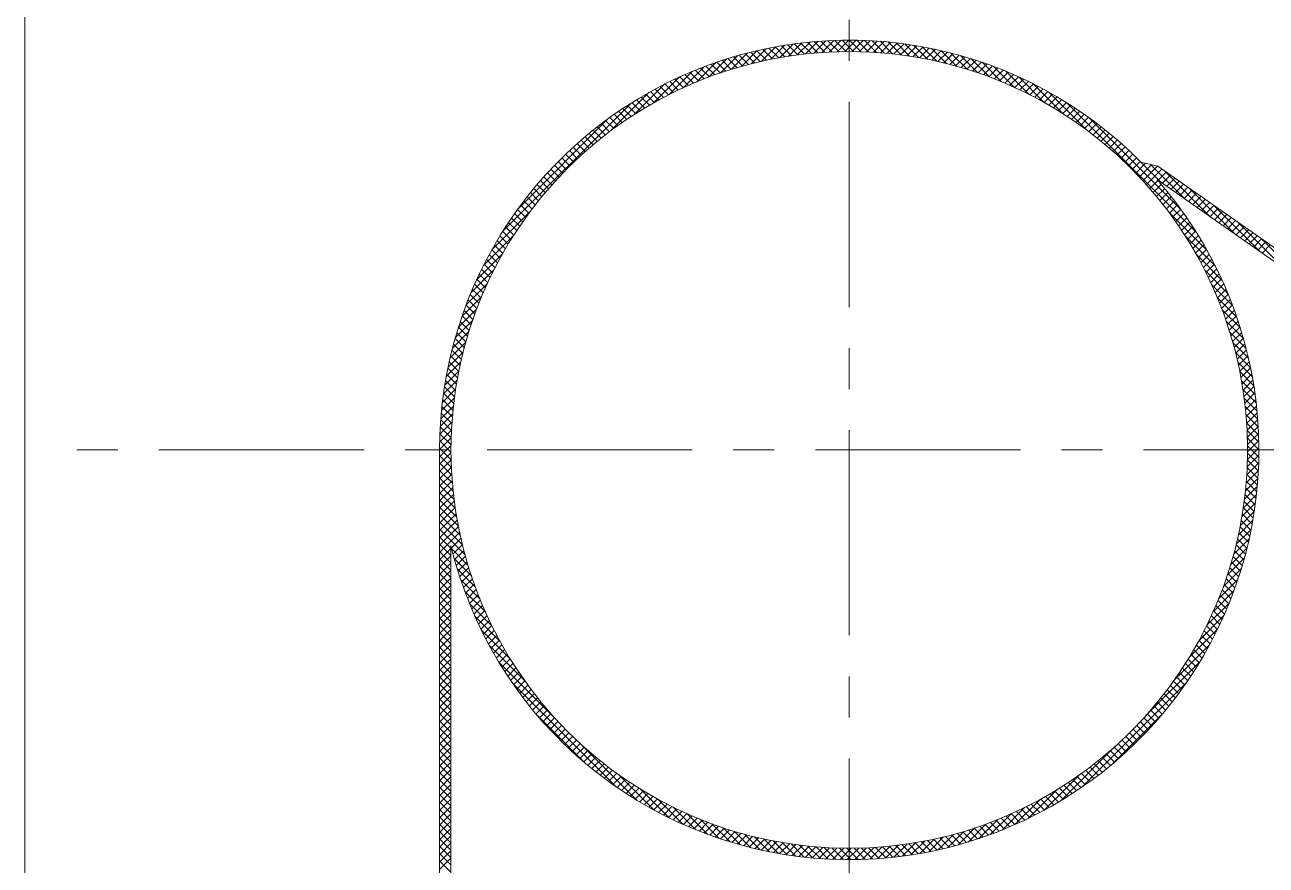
# Model space of a CAD drawing. Header units: millimetres. Extents: x -394 to 6212, y -2458 to 809.
# Drawn here: x 3550.92 to 3566.05, y -1837.45 to -1827.21 of the extents above; entities that cross this region are included whole.
import ezdxf

# ---------------------------------------------------------------- set-up
doc = ezdxf.new("R2010")
doc.units = ezdxf.units.MM
doc.linetypes.add('CENTERX2', pattern=[4, 2.5, -0.5, 0.5, -0.5])
for name, color, linetype, lineweight, true_color in [('1', 1, 'Continuous', 18, 0xff0000), ('2', 2, 'Continuous', 18, 0xffff00), ('3', 3, 'CENTERX2', 18, 0x00ff00)]:
    doc.layers.add(name, color=color, linetype=linetype, lineweight=lineweight, true_color=true_color)

msp = doc.modelspace()

# ---------------------------------------------------------------- linework, layer by layer
at = {"layer": '1'}
for p, q in [((3550.91546, -1823.48362), (3550.91546, -1888.73439)), ((3564.72553, -1828.93221), (3564.51906, -1828.88318)), ((3564.72553, -1828.93221), (3573.73849, -1835.24908)), ((3564.71541, -1829.09411), (3573.58559, -1835.31091)), ((3555.97115, -1832.38923), (3555.97115, -1879.82878)), ((3556.10954, -1833.55662), (3556.10954, -1841.60135))]:
    msp.add_line(p, q, dxfattribs=at)
msp.add_circle((3560.96413, -1832.38923), 4.85459, dxfattribs=at)
for start, end in [(44.603438, 180), (193.521266, 41.296095)]:
    msp.add_arc((3560.96413, -1832.38923), 4.99298, start, end, dxfattribs=at)
at = {"layer": '2'}
for p, q in [((3560.72361, -1827.5406), (3560.86701, -1827.39719)), ((3560.81715, -1827.53686), (3560.95776, -1827.39625)), ((3561.01497, -1827.5349), (3560.87708, -1827.397)), ((3560.90886, -1827.53495), (3561.04688, -1827.39693)), ((3561.1066, -1827.53672), (3560.96612, -1827.39624)), ((3561.20005, -1827.54037), (3561.05678, -1827.3971)), ((3559.65041, -1827.71577), (3559.84227, -1827.52391)), ((3559.88006, -1827.65722), (3559.76517, -1827.54233)), ((3559.77293, -1827.68305), (3559.95713, -1827.49885)), ((3559.95361, -1827.64097), (3559.83762, -1827.52498)), ((3559.89107, -1827.65471), (3560.06856, -1827.47722)), ((3560.02816, -1827.62572), (3559.91101, -1827.50857)), ((3560.10373, -1827.61149), (3559.98536, -1827.49312)), ((3560.00532, -1827.63026), (3560.17689, -1827.4587)), ((3560.18037, -1827.59832), (3560.0607, -1827.47866)), ((3560.11611, -1827.60928), (3560.28238, -1827.44301)), ((3560.2581, -1827.58625), (3560.13707, -1827.46522)), ((3560.33697, -1827.57532), (3560.21449, -1827.45284)), ((3560.22377, -1827.59142), (3560.38528, -1827.42991)), ((3560.41702, -1827.56556), (3560.29301, -1827.44155)), ((3560.32858, -1827.57642), (3560.48578, -1827.41921)), ((3560.49829, -1827.55704), (3560.37266, -1827.4314)), ((3560.43077, -1827.56402), (3560.58406, -1827.41073)), ((3560.58085, -1827.54979), (3560.45349, -1827.42243)), ((3560.53056, -1827.55403), (3560.68028, -1827.40432)), ((3560.66474, -1827.54387), (3560.53554, -1827.41467)), ((3560.75002, -1827.53936), (3560.61886, -1827.4082)), ((3560.62812, -1827.54628), (3560.77456, -1827.39984)), ((3560.83677, -1827.5363), (3560.70352, -1827.40305)), ((3560.92506, -1827.53479), (3560.78957, -1827.3993)), ((3560.99885, -1827.53476), (3561.13446, -1827.39915)), ((3561.08722, -1827.53619), (3561.22058, -1827.40283)), ((3561.29543, -1827.54595), (3561.14915, -1827.39967)), ((3561.17404, -1827.53917), (3561.3053, -1827.40791)), ((3561.39289, -1827.5536), (3561.24334, -1827.40406)), ((3561.2594, -1827.54362), (3561.38869, -1827.41433)), ((3561.49257, -1827.56348), (3561.33946, -1827.41037)), ((3561.34335, -1827.54947), (3561.4708, -1827.42202)), ((3561.42597, -1827.55665), (3561.55169, -1827.43094)), ((3561.59464, -1827.57575), (3561.43764, -1827.41875)), ((3561.50731, -1827.56512), (3561.63139, -1827.44103)), ((3561.69932, -1827.59063), (3561.53803, -1827.42934)), ((3561.58742, -1827.57481), (3561.70996, -1827.45226)), ((3561.80683, -1827.60833), (3561.6408, -1827.44231)), ((3561.66634, -1827.58569), (3561.78744, -1827.46459)), ((3561.74413, -1827.59771), (3561.86386, -1827.47798)), ((3561.91745, -1827.62916), (3561.74616, -1827.45787)), ((3561.82082, -1827.61082), (3561.93925, -1827.49239)), ((3562.03153, -1827.65343), (3561.85434, -1827.47624)), ((3561.89644, -1827.625), (3562.01365, -1827.50779)), ((3562.14947, -1827.68157), (3561.96561, -1827.49771)), ((3561.97104, -1827.6402), (3562.08708, -1827.52416)), ((3562.04464, -1827.65641), (3562.15958, -1827.54147)), ((3562.27177, -1827.71406), (3562.08031, -1827.5226)), ((3559.10027, -1827.90669), (3559.33876, -1827.6682)), ((3559.2491, -1827.84767), (3559.47251, -1827.62425)), ((3559.39086, -1827.79664), (3559.28226, -1827.68804)), ((3559.45815, -1827.77413), (3559.34879, -1827.66477)), ((3559.38945, -1827.79712), (3559.60051, -1827.58606)), ((3559.52628, -1827.75245), (3559.41611, -1827.64228)), ((3559.59525, -1827.73163), (3559.48423, -1827.6206)), ((3559.52286, -1827.75352), (3559.72356, -1827.55282)), ((3559.66509, -1827.71167), (3559.55318, -1827.59975)), ((3559.73583, -1827.6926), (3559.62297, -1827.57974)), ((3559.80747, -1827.67444), (3559.69363, -1827.56059)), ((3562.11727, -1827.67358), (3562.23116, -1827.55968)), ((3562.18896, -1827.69169), (3562.30186, -1827.57879)), ((3562.39905, -1827.75155), (3562.19882, -1827.55131)), ((3562.25974, -1827.71071), (3562.3717, -1827.59875)), ((3562.53215, -1827.79484), (3562.32164, -1827.58433)), ((3562.32962, -1827.73063), (3562.44069, -1827.61957)), ((3562.39864, -1827.75142), (3562.50885, -1827.6412)), ((3562.67213, -1827.84502), (3562.44938, -1827.62227)), ((3562.4668, -1827.77305), (3562.57621, -1827.66365)), ((3562.53414, -1827.79552), (3562.64278, -1827.68688)), ((3562.8205, -1827.90359), (3562.58283, -1827.66591)), ((3558.57348, -1828.16408), (3558.89023, -1827.84733)), ((3558.76715, -1828.06022), (3559.04938, -1827.77798)), ((3559.00355, -1827.94815), (3558.89882, -1827.84342)), ((3558.94077, -1827.9764), (3559.1982, -1827.71896)), ((3559.06621, -1827.92101), (3558.96092, -1827.81571)), ((3559.12961, -1827.89461), (3559.02372, -1827.78872)), ((3559.19376, -1827.86895), (3559.08725, -1827.76244)), ((3559.25868, -1827.84406), (3559.1515, -1827.73689)), ((3559.32437, -1827.81995), (3559.2165, -1827.71208)), ((3562.60067, -1827.8188), (3562.70857, -1827.71089)), ((3562.6664, -1827.84287), (3562.77361, -1827.73566)), ((3562.97942, -1827.9727), (3562.72302, -1827.71631)), ((3562.73135, -1827.86772), (3562.8379, -1827.76117)), ((3562.79554, -1827.89334), (3562.90145, -1827.78742)), ((3562.85897, -1827.9197), (3562.96429, -1827.81438)), ((3563.15224, -1828.05573), (3562.8714, -1827.77488)), ((3562.92167, -1827.94681), (3563.02643, -1827.84205)), ((3563.34473, -1828.15841), (3563.02999, -1827.84367)), ((3558.34772, -1828.30004), (3558.71753, -1827.93023)), ((3558.70088, -1828.09449), (3558.59857, -1827.99218)), ((3558.76003, -1828.06384), (3558.65729, -1827.96109)), ((3558.81986, -1828.03386), (3558.71666, -1827.93067)), ((3558.88038, -1828.00459), (3558.7767, -1827.9009)), ((3558.94161, -1827.97601), (3558.83742, -1827.87182)), ((3562.98365, -1827.97463), (3563.08786, -1827.87042)), ((3563.04491, -1828.00318), (3563.14861, -1827.89947)), ((3563.10546, -1828.03242), (3563.20869, -1827.9292)), ((3563.16533, -1828.06236), (3563.26809, -1827.95959)), ((3563.56845, -1828.29233), (3563.20193, -1827.9258)), ((3563.22451, -1828.09298), (3563.32684, -1827.99065)), ((3558.05547, -1828.50248), (3558.52589, -1828.03207)), ((3558.47094, -1828.22376), (3558.37014, -1828.12296)), ((3558.52744, -1828.19046), (3558.4263, -1828.08931)), ((3558.5846, -1828.15781), (3558.48308, -1828.0563)), ((3558.6424, -1828.12582), (3558.54051, -1828.02392)), ((3563.28302, -1828.12427), (3563.38494, -1828.02235)), ((3563.34086, -1828.15623), (3563.44239, -1828.0547)), ((3563.85562, -1828.48969), (3563.39246, -1828.02653)), ((3563.39804, -1828.18885), (3563.49921, -1828.08769)), ((3563.45458, -1828.22212), (3563.5554, -1828.1213)), ((3556.73831, -1829.72984), (3558.30474, -1828.16341)), ((3558.19798, -1828.39981), (3558.09857, -1828.30041)), ((3558.25132, -1828.36335), (3558.15167, -1828.2637)), ((3558.30528, -1828.32751), (3558.20537, -1828.2276)), ((3558.35987, -1828.29229), (3558.25968, -1828.19211)), ((3558.41509, -1828.25771), (3558.3146, -1828.15722)), ((3563.51047, -1828.25604), (3563.61097, -1828.15554)), ((3563.56572, -1828.29059), (3563.66592, -1828.19039)), ((3565.19733, -1829.7416), (3563.61176, -1828.15603)), ((3563.62033, -1828.32577), (3563.72025, -1828.22585)), ((3563.67433, -1828.36158), (3563.77398, -1828.26193)), ((3563.7277, -1828.39801), (3563.82711, -1828.2986)), ((3556.92685, -1829.4515), (3558.0264, -1828.35195)), ((3557.99074, -1828.55178), (3557.89212, -1828.45316)), ((3558.04164, -1828.51288), (3557.94285, -1828.41409)), ((3558.09314, -1828.47458), (3557.99416, -1828.3756)), ((3558.14525, -1828.43689), (3558.04607, -1828.33771)), ((3563.78045, -1828.43506), (3563.87964, -1828.33587)), ((3563.83259, -1828.47272), (3563.93158, -1828.37374)), ((3563.88413, -1828.51099), (3563.98292, -1828.4122)), ((3565.01294, -1829.46741), (3563.88595, -1828.34042)), ((3563.93506, -1828.54987), (3564.03368, -1828.45124)), ((3557.84164, -1828.67209), (3557.74342, -1828.57387)), ((3557.89074, -1828.63139), (3557.79241, -1828.53306)), ((3557.94044, -1828.59128), (3557.84197, -1828.49282)), ((3563.98538, -1828.58934), (3564.08386, -1828.49087)), ((3564.03511, -1828.62942), (3564.13345, -1828.53108)), ((3564.08424, -1828.67009), (3564.18246, -1828.57187)), ((3557.65115, -1828.84081), (3557.55324, -1828.7429)), ((3557.69789, -1828.79775), (3557.59992, -1828.69978)), ((3557.74521, -1828.75527), (3557.64718, -1828.65724)), ((3557.79313, -1828.71338), (3557.69502, -1828.61527)), ((3564.13278, -1828.71135), (3564.2309, -1828.61324)), ((3564.18072, -1828.75321), (3564.27876, -1828.65518)), ((3564.22808, -1828.79566), (3564.32604, -1828.69769)), ((3564.27484, -1828.8387), (3564.37276, -1828.74078)), ((3557.51447, -1828.97354), (3557.41661, -1828.87568)), ((3557.55944, -1828.92871), (3557.46158, -1828.83085)), ((3557.605, -1828.88447), (3557.50713, -1828.78659)), ((3564.32102, -1828.88232), (3564.4189, -1828.78444)), ((3564.36661, -1828.92654), (3564.46447, -1828.82868)), ((3564.41161, -1828.97134), (3564.50947, -1828.87348)), ((3564.76232, -1829.12699), (3564.44413, -1828.8088)), ((3564.45602, -1829.01673), (3564.57604, -1828.89671)), ((3565.06253, -1829.3374), (3564.63611, -1828.91097)), ((3557.34046, -1829.15874), (3557.24244, -1829.06072)), ((3557.38308, -1829.11155), (3557.28513, -1829.0136)), ((3557.42629, -1829.06496), (3557.32839, -1828.96706)), ((3557.47009, -1829.01896), (3557.37221, -1828.92108)), ((3564.49985, -1829.0627), (3564.64861, -1828.91394)), ((3564.54309, -1829.10927), (3564.72118, -1828.93117)), ((3564.58574, -1829.15642), (3564.77516, -1828.96699)), ((3564.7286, -1829.10336), (3564.82796, -1829.004)), ((3564.7814, -1829.14036), (3564.88076, -1829.041)), ((3565.36274, -1829.5478), (3564.79779, -1828.98286)), ((3557.21614, -1829.30383), (3557.11784, -1829.20553)), ((3557.25699, -1829.25487), (3557.1588, -1829.15668)), ((3557.29843, -1829.20651), (3557.20033, -1829.10842)), ((3564.6278, -1829.20416), (3564.72589, -1829.10608)), ((3564.66926, -1829.2525), (3564.76745, -1829.15432)), ((3564.71014, -1829.30143), (3564.80844, -1829.20313)), ((3564.8342, -1829.17737), (3564.93356, -1829.07801)), ((3564.887, -1829.21437), (3564.98636, -1829.11501)), ((3564.9398, -1829.25137), (3565.03916, -1829.15202)), ((3564.9926, -1829.28838), (3565.09195, -1829.18902)), ((3565.66295, -1829.75821), (3565.098, -1829.19326)), ((3557.09719, -1829.45429), (3556.99845, -1829.35554)), ((3557.13624, -1829.40353), (3557.03766, -1829.30495)), ((3557.17589, -1829.35338), (3557.07746, -1829.25495)), ((3564.75042, -1829.35095), (3564.84884, -1829.25253)), ((3564.7901, -1829.40107), (3564.88867, -1829.3025)), ((3564.82918, -1829.4518), (3564.92791, -1829.35306)), ((3565.04539, -1829.32538), (3565.14475, -1829.22603)), ((3565.09819, -1829.36239), (3565.19755, -1829.26303)), ((3565.15099, -1829.39939), (3565.25035, -1829.30003)), ((3565.20379, -1829.4364), (3565.30315, -1829.33704)), ((3556.60697, -1829.95099), (3557.07739, -1829.48057)), ((3556.98368, -1829.61018), (3556.88433, -1829.51084)), ((3557.02091, -1829.55761), (3556.92178, -1829.45848)), ((3557.05875, -1829.50564), (3556.95982, -1829.40672)), ((3565.32683, -1829.9609), (3564.86367, -1829.49774)), ((3564.86765, -1829.50312), (3564.96657, -1829.40421)), ((3564.90552, -1829.55506), (3565.00464, -1829.45594)), ((3564.94278, -1829.6076), (3565.04211, -1829.50827)), ((3565.25659, -1829.4734), (3565.35594, -1829.37404)), ((3565.30938, -1829.51041), (3565.40874, -1829.41105)), ((3565.36218, -1829.54741), (3565.46154, -1829.44805)), ((3565.96316, -1829.96861), (3565.39821, -1829.40367)), ((3565.41498, -1829.58441), (3565.51434, -1829.48506)), ((3556.91108, -1829.71718), (3556.81124, -1829.61734)), ((3556.94707, -1829.66337), (3556.84748, -1829.56379)), ((3564.97942, -1829.66076), (3565.07899, -1829.56119)), ((3565.01544, -1829.71454), (3565.11527, -1829.61472)), ((3565.46778, -1829.62142), (3565.56714, -1829.52206)), ((3565.52058, -1829.65842), (3565.61993, -1829.55907)), ((3565.57337, -1829.69543), (3565.67273, -1829.59607)), ((3565.62617, -1829.73243), (3565.72553, -1829.63307)), ((3566.26336, -1830.17902), (3565.69842, -1829.61407)), ((3556.50513, -1830.14262), (3556.87494, -1829.77282)), ((3556.80687, -1829.88238), (3556.70614, -1829.78166)), ((3556.84097, -1829.82668), (3556.74056, -1829.72627)), ((3556.87571, -1829.77162), (3556.77559, -1829.6715)), ((3565.05084, -1829.76895), (3565.15094, -1829.66885)), ((3565.42755, -1830.15143), (3565.06103, -1829.78491)), ((3565.08561, -1829.82398), (3565.18601, -1829.72359)), ((3565.11974, -1829.87965), (3565.22045, -1829.77894)), ((3565.67897, -1829.76944), (3565.77833, -1829.67008)), ((3565.73177, -1829.80644), (3565.83113, -1829.70708)), ((3565.78457, -1829.84345), (3565.88393, -1829.74409)), ((3565.83737, -1829.88045), (3565.93672, -1829.78109)), ((3565.89016, -1829.91745), (3565.98952, -1829.8181)), ((3556.70845, -1830.05337), (3556.60664, -1829.95157)), ((3556.7406, -1829.99572), (3556.63918, -1829.8943)), ((3556.77341, -1829.93873), (3556.67235, -1829.83766)), ((3565.15323, -1829.93596), (3565.25428, -1829.83492)), ((3565.18608, -1829.99292), (3565.28748, -1829.89152)), ((3565.21826, -1830.05054), (3565.32005, -1829.94876)), ((3565.94296, -1829.95446), (3566.04232, -1829.8551)), ((3565.99576, -1829.99146), (3566.09512, -1829.8921)), ((3566.56357, -1830.38942), (3565.99863, -1829.82448)), ((3556.42224, -1830.31532), (3556.73898, -1829.99858)), ((3556.64614, -1830.17066), (3556.5435, -1830.06803)), ((3556.67696, -1830.11168), (3556.57475, -1830.00947)), ((3565.50969, -1830.32337), (3565.19495, -1830.00863)), ((3565.24978, -1830.10882), (3565.35197, -1830.00663)), ((3565.28064, -1830.16777), (3565.38325, -1830.06516)), ((3556.35288, -1830.47448), (3556.63512, -1830.19224)), ((3556.5578, -1830.35174), (3556.45374, -1830.24767)), ((3556.58655, -1830.29068), (3556.48299, -1830.18712)), ((3556.616, -1830.23033), (3556.51291, -1830.12724)), ((3565.57848, -1830.48196), (3565.29763, -1830.20112)), ((3565.31081, -1830.2274), (3565.41387, -1830.12434)), ((3565.34029, -1830.28772), (3565.44383, -1830.18419)), ((3565.36907, -1830.34874), (3565.47311, -1830.2447)), ((3556.29386, -1830.6233), (3556.5513, -1830.36587)), ((3556.50245, -1830.47599), (3556.3973, -1830.37084)), ((3556.52977, -1830.4135), (3556.42517, -1830.30891)), ((3565.63705, -1830.63033), (3565.38066, -1830.37394)), ((3565.39715, -1830.41047), (3565.50171, -1830.3059)), ((3565.4245, -1830.47292), (3565.52962, -1830.3678)), ((3556.24311, -1830.76386), (3556.48159, -1830.52537)), ((3556.42495, -1830.6679), (3556.31794, -1830.56089)), ((3556.45003, -1830.60318), (3556.34367, -1830.49681)), ((3556.47587, -1830.53921), (3556.37012, -1830.43347)), ((3565.68745, -1830.77053), (3565.44977, -1830.53286)), ((3565.45112, -1830.53611), (3565.55683, -1830.4304)), ((3565.47699, -1830.60004), (3565.58332, -1830.49371)), ((3565.5021, -1830.66473), (3565.60908, -1830.55775)), ((3556.19916, -1830.89761), (3556.42257, -1830.6742)), ((3556.37714, -1830.79969), (3556.26872, -1830.69128)), ((3556.40065, -1830.7334), (3556.29296, -1830.62571)), ((3565.73109, -1830.90398), (3565.50834, -1830.68123)), ((3565.52644, -1830.73019), (3565.6341, -1830.62253)), ((3565.54999, -1830.79644), (3565.65837, -1830.68806)), ((3556.16096, -1831.02561), (3556.37202, -1830.81455)), ((3556.33256, -1830.93471), (3556.22258, -1830.82474)), ((3556.35444, -1830.86679), (3556.24526, -1830.75762)), ((3565.76903, -1831.03172), (3565.55852, -1830.82121)), ((3565.57274, -1830.8635), (3565.68187, -1830.75436)), ((3565.59466, -1830.93138), (3565.70459, -1830.82145)), ((3556.12772, -1831.14865), (3556.32842, -1830.94796)), ((3556.29135, -1831.07311), (3556.17965, -1830.96141)), ((3556.31152, -1831.00348), (3556.20071, -1830.89267)), ((3565.80205, -1831.15454), (3565.60181, -1830.95431)), ((3565.61574, -1831.00011), (3565.72651, -1830.88934)), ((3565.63595, -1831.06969), (3565.7476, -1830.95804)), ((3565.65528, -1831.14016), (3565.76786, -1831.02759)), ((3556.09881, -1831.26736), (3556.29067, -1831.07551)), ((3556.23623, -1831.2874), (3556.1216, -1831.17277)), ((3556.25368, -1831.21504), (3556.14008, -1831.10144)), ((3556.27206, -1831.14362), (3556.15943, -1831.031)), ((3565.83076, -1831.27305), (3565.6393, -1831.08159)), ((3565.67371, -1831.21154), (3565.78726, -1831.09799)), ((3565.6912, -1831.28385), (3565.80578, -1831.16927)), ((3556.05212, -1831.49366), (3556.22962, -1831.31617)), ((3556.07375, -1831.38223), (3556.25795, -1831.19803)), ((3556.20424, -1831.43501), (3556.08738, -1831.31816)), ((3556.21974, -1831.36071), (3556.10402, -1831.245)), ((3565.85565, -1831.38775), (3565.67179, -1831.20389)), ((3565.87712, -1831.49902), (3565.69992, -1831.32183)), ((3565.70774, -1831.35711), (3565.8234, -1831.24145)), ((3565.72329, -1831.43137), (3565.84009, -1831.31457)), ((3556.0336, -1831.60199), (3556.20516, -1831.43042)), ((3556.17633, -1831.58671), (3556.05699, -1831.46737)), ((3556.18976, -1831.51034), (3556.07169, -1831.39227)), ((3565.89549, -1831.6072), (3565.7242, -1831.4359)), ((3565.73782, -1831.50664), (3565.85583, -1831.38863)), ((3565.7513, -1831.58296), (3565.87058, -1831.46368)), ((3556.01791, -1831.70748), (3556.18418, -1831.54121)), ((3556.15277, -1831.74276), (3556.03066, -1831.62064)), ((3556.16399, -1831.66417), (3556.0433, -1831.54348)), ((3565.91105, -1831.71256), (3565.74503, -1831.54653)), ((3565.7637, -1831.66037), (3565.88432, -1831.53974)), ((3565.77497, -1831.7389), (3565.89701, -1831.61685)), ((3555.99411, -1831.91088), (3556.15132, -1831.75367)), ((3556.00481, -1831.81038), (3556.16632, -1831.64887)), ((3556.1339, -1831.90349), (3556.00867, -1831.77826)), ((3556.14273, -1831.82252), (3556.0191, -1831.69889)), ((3565.92402, -1831.81533), (3565.76273, -1831.65404)), ((3565.93461, -1831.91572), (3565.77761, -1831.75872)), ((3565.78507, -1831.8186), (3565.90862, -1831.69505)), ((3565.79396, -1831.89951), (3565.91911, -1831.77436)), ((3555.98563, -1832.00916), (3556.13892, -1831.85587)), ((3556.12633, -1831.98573), (3555.9994, -1831.8588)), ((3565.94299, -1832.0139), (3565.78988, -1831.86079)), ((3565.80159, -1831.98169), (3565.92844, -1831.85484)), ((3565.8079, -1832.06518), (3565.93655, -1831.93653)), ((3555.97475, -1832.19965), (3556.12118, -1832.05322)), ((3555.97922, -1832.10538), (3556.12894, -1831.95566)), ((3556.11523, -1832.15423), (3555.98455, -1832.02355)), ((3556.12009, -1832.06929), (3555.99135, -1831.94054)), ((3565.9493, -1832.11002), (3565.79975, -1831.96047)), ((3565.95369, -1832.20421), (3565.80741, -1832.05793)), ((3565.81283, -1832.15005), (3565.94341, -1832.01947)), ((3555.97209, -1832.29211), (3556.1155, -1832.1487)), ((3556.10992, -1832.32852), (3555.97498, -1832.19358)), ((3556.11181, -1832.24061), (3555.97908, -1832.10788)), ((3565.95626, -1832.29658), (3565.81299, -1832.15331)), ((3565.81632, -1832.23636), (3565.94895, -1832.10374)), ((3565.81829, -1832.32419), (3565.95311, -1832.18937)), ((3555.97115, -1832.38285), (3556.11176, -1832.24224)), ((3555.97115, -1832.47266), (3556.10985, -1832.33396)), ((3556.11102, -1832.50923), (3555.97119, -1832.36939)), ((3556.10962, -1832.41803), (3555.97233, -1832.28073)), ((3565.95711, -1832.38724), (3565.81663, -1832.24676)), ((3565.81735, -1832.50474), (3565.95706, -1832.36503)), ((3565.95636, -1832.47628), (3565.81846, -1832.33839)), ((3565.81866, -1832.41362), (3565.95584, -1832.27645)), ((3555.97115, -1832.56246), (3556.10966, -1832.42395)), ((3556.11421, -1832.60222), (3555.97115, -1832.45916)), ((3555.97115, -1832.65227), (3556.1111, -1832.51232)), ((3565.81425, -1832.59764), (3565.95668, -1832.45521)), ((3565.95031, -1832.64984), (3565.81705, -1832.51659)), ((3565.95406, -1832.56379), (3565.81857, -1832.4283)), ((3556.11931, -1832.69712), (3555.97115, -1832.54896)), ((3555.97115, -1832.74207), (3556.11408, -1832.59914)), ((3556.12645, -1832.79406), (3555.97115, -1832.63876)), ((3555.97115, -1832.83187), (3556.11852, -1832.68449)), ((3565.80221, -1832.78928), (3565.95078, -1832.64072)), ((3565.80925, -1832.69245), (3565.95462, -1832.54708)), ((3565.93869, -1832.81782), (3565.80948, -1832.68862)), ((3565.94516, -1832.7345), (3565.814, -1832.60334)), ((3556.13576, -1832.89318), (3555.97115, -1832.72857)), ((3555.97115, -1832.92167), (3556.12437, -1832.76845)), ((3556.14744, -1832.99466), (3555.97115, -1832.81837)), ((3565.78145, -1832.98965), (3565.93728, -1832.83382)), ((3565.793, -1832.8883), (3565.94504, -1832.73626)), ((3565.93093, -1832.89987), (3565.80357, -1832.77251)), ((3555.97115, -1833.01148), (3556.13155, -1832.85107)), ((3556.16166, -1833.09868), (3555.97115, -1832.90817)), ((3555.97115, -1833.10128), (3556.14002, -1832.93241)), ((3565.76736, -1833.09354), (3565.92736, -1832.93355)), ((3565.91181, -1833.06035), (3565.7878, -1832.93634)), ((3565.92196, -1832.9807), (3565.79632, -1832.85507)), ((3556.17865, -1833.20548), (3555.97115, -1832.99797)), ((3555.97115, -1833.19108), (3556.14971, -1833.01251)), ((3556.19869, -1833.31532), (3555.97115, -1833.08778)), ((3555.97115, -1833.28088), (3556.16059, -1833.09144)), ((3565.73063, -1833.30988), (3565.90032, -1833.14019)), ((3565.75051, -1833.2002), (3565.9151, -1833.03561)), ((3565.88814, -1833.21629), (3565.76711, -1833.09526)), ((3565.90052, -1833.13887), (3565.77804, -1833.01639)), ((3555.97115, -1833.37069), (3556.17261, -1833.16923)), ((3556.22209, -1833.42852), (3555.97115, -1833.17758)), ((3555.97115, -1833.46049), (3556.18572, -1833.24591)), ((3556.24924, -1833.54548), (3555.97115, -1833.26738)), ((3565.7074, -1833.42291), (3565.88279, -1833.24752)), ((3565.86024, -1833.368), (3565.74187, -1833.24963)), ((3565.8747, -1833.29266), (3565.75504, -1833.17299)), ((3555.97115, -1833.55029), (3556.1999, -1833.32154)), ((3556.28062, -1833.66666), (3555.97115, -1833.35718)), ((3555.97115, -1833.64009), (3556.21511, -1833.39613)), ((3556.10954, -1833.58538), (3555.97115, -1833.44699)), ((3565.68044, -1833.53968), (3565.86226, -1833.35786)), ((3565.82838, -1833.51574), (3565.71239, -1833.39975)), ((3565.84479, -1833.44235), (3565.72764, -1833.3252)), ((3556.10954, -1833.67518), (3555.97115, -1833.53679)), ((3555.97115, -1833.7299), (3556.10954, -1833.59151)), ((3556.11637, -1833.58468), (3556.23131, -1833.46973)), ((3556.31682, -1833.79266), (3556.11885, -1833.59469)), ((3556.13458, -1833.65626), (3556.24848, -1833.54237)), ((3565.61333, -1833.78639), (3565.81086, -1833.58886)), ((3565.64928, -1833.66064), (3565.83841, -1833.47151)), ((3565.79277, -1833.65973), (3565.67892, -1833.54589)), ((3565.81103, -1833.58819), (3565.69614, -1833.4733)), ((3556.10954, -1833.76498), (3555.97115, -1833.62659)), ((3555.97115, -1833.8197), (3556.10954, -1833.68131)), ((3556.10954, -1833.85478), (3555.97115, -1833.71639)), ((3556.35861, -1833.92426), (3556.15077, -1833.71641)), ((3556.15369, -1833.72696), (3556.26659, -1833.61406)), ((3556.17366, -1833.7968), (3556.28562, -1833.68483)), ((3565.57183, -1833.91769), (3565.77916, -1833.71036)), ((3565.75361, -1833.80018), (3565.64169, -1833.68826)), ((3565.77362, -1833.73039), (3565.66076, -1833.61753)), ((3555.97115, -1833.9095), (3556.10954, -1833.77111)), ((3556.10954, -1833.94459), (3555.97115, -1833.8062)), ((3555.97115, -1833.9993), (3556.10954, -1833.86092)), ((3556.10954, -1834.03439), (3555.97115, -1833.896)), ((3556.407, -1834.06245), (3556.18744, -1833.84288)), ((3556.19447, -1833.86578), (3556.30553, -1833.75472)), ((3556.21611, -1833.93395), (3556.32632, -1833.82374)), ((3556.23855, -1834.00131), (3556.34796, -1833.8919)), ((3565.52379, -1834.05553), (3565.74273, -1833.83659)), ((3565.68859, -1834.00457), (3565.57923, -1833.89521)), ((3565.71108, -1833.93725), (3565.6009, -1833.82708)), ((3565.73276, -1833.86913), (3565.62173, -1833.75811)), ((3555.97115, -1834.08911), (3556.10954, -1833.95072)), ((3556.10954, -1834.12419), (3555.97115, -1833.9858)), ((3555.97115, -1834.17891), (3556.10954, -1834.04052)), ((3556.46336, -1834.2086), (3556.22961, -1833.97486)), ((3556.26179, -1834.06787), (3556.37042, -1833.95924)), ((3556.2858, -1834.13367), (3556.3937, -1834.02576)), ((3565.46786, -1834.20126), (3565.70085, -1833.96828)), ((3565.64128, -1834.13686), (3565.53341, -1834.02899)), ((3565.66532, -1834.0711), (3565.55672, -1833.9625)), ((3556.10954, -1834.21399), (3555.97115, -1834.0756)), ((3555.97115, -1834.26871), (3556.10954, -1834.13032)), ((3556.10954, -1834.3038), (3555.97115, -1834.16541)), ((3556.52965, -1834.3647), (3556.27825, -1834.1133)), ((3556.31056, -1834.1987), (3556.41777, -1834.09149)), ((3556.33608, -1834.26299), (3556.44262, -1834.15645)), ((3565.40211, -1834.35682), (3565.65255, -1834.10638)), ((3565.59092, -1834.26611), (3565.48441, -1834.1596)), ((3565.61647, -1834.20186), (3565.5093, -1834.09468)), ((3555.97115, -1834.35852), (3556.10954, -1834.22013)), ((3556.10954, -1834.3936), (3555.97115, -1834.25521)), ((3555.97115, -1834.44832), (3556.10954, -1834.30993)), ((3556.10954, -1834.4834), (3555.97115, -1834.34501)), ((3556.60888, -1834.53374), (3556.33467, -1834.25953)), ((3556.36232, -1834.32655), (3556.46824, -1834.22063)), ((3556.38928, -1834.38939), (3556.4946, -1834.28407)), ((3556.41695, -1834.45152), (3556.52171, -1834.34677)), ((3565.32361, -1834.52513), (3565.59655, -1834.25219)), ((3565.50994, -1834.45454), (3565.40521, -1834.34981)), ((3565.53765, -1834.39244), (3565.43235, -1834.28715)), ((3565.56464, -1834.32963), (3565.45875, -1834.22375)), ((3555.97115, -1834.53812), (3556.10954, -1834.39973)), ((3556.10954, -1834.5732), (3555.97115, -1834.43481)), ((3555.97115, -1834.62792), (3556.10954, -1834.48953)), ((3556.70604, -1834.72069), (3556.40074, -1834.41539)), ((3556.44532, -1834.51296), (3556.54954, -1834.40874)), ((3556.47437, -1834.57371), (3556.57808, -1834.47)), ((3565.2275, -1834.71104), (3565.53101, -1834.40753)), ((3565.45245, -1834.57666), (3565.34877, -1834.47297)), ((3565.48154, -1834.51594), (3565.37735, -1834.41175)), ((3556.10954, -1834.66301), (3555.97115, -1834.52462)), ((3555.97115, -1834.71773), (3556.10954, -1834.57934)), ((3556.10954, -1834.75281), (3555.97115, -1834.61442)), ((3556.83067, -1834.93513), (3556.47925, -1834.58371)), ((3556.5041, -1834.63378), (3556.60732, -1834.53056)), ((3556.5345, -1834.69319), (3556.63726, -1834.59043)), ((3556.56555, -1834.75194), (3556.66788, -1834.64961)), ((3565.10456, -1834.92378), (3565.45319, -1834.57515)), ((3565.36118, -1834.75479), (3565.25887, -1834.65248)), ((3565.39226, -1834.69607), (3565.28952, -1834.59333)), ((3565.42269, -1834.6367), (3565.31949, -1834.5335)), ((3555.97115, -1834.80753), (3556.10954, -1834.66914)), ((3556.10954, -1834.84261), (3555.97115, -1834.70422)), ((3555.97115, -1834.89733), (3556.10954, -1834.75894)), ((3556.10954, -1834.93241), (3555.97115, -1834.79402)), ((3557.0067, -1835.20096), (3556.57478, -1834.76904)), ((3556.59726, -1834.81004), (3556.69918, -1834.70812)), ((3556.6296, -1834.86749), (3556.73114, -1834.76596)), ((3564.93216, -1835.18598), (3565.35864, -1834.7595)), ((3565.29706, -1834.87028), (3565.19555, -1834.76876)), ((3565.32944, -1834.81285), (3565.22754, -1834.71095)), ((3555.97115, -1834.98713), (3556.10954, -1834.84874)), ((3556.10954, -1835.02222), (3555.97115, -1834.88383)), ((3555.97115, -1835.07694), (3556.10954, -1834.93855)), ((3556.66259, -1834.92431), (3556.76376, -1834.82314)), ((3556.6962, -1834.9805), (3556.79703, -1834.87967)), ((3556.73044, -1835.03606), (3556.83094, -1834.93556)), ((3565.19614, -1835.03876), (3565.09565, -1834.93827)), ((3565.2304, -1834.98322), (3565.1296, -1834.88242)), ((3565.26405, -1834.92706), (3565.1629, -1834.82592)), ((3556.10954, -1835.11202), (3555.97115, -1834.97363)), ((3555.97115, -1835.16674), (3556.10954, -1835.02835)), ((3556.10954, -1835.20182), (3555.97115, -1835.06343)), ((3557.38567, -1835.66973), (3556.69584, -1834.9799)), ((3556.76529, -1835.09101), (3556.86549, -1834.99081)), ((3556.80076, -1835.14535), (3556.90068, -1835.04543)), ((3556.83683, -1835.19908), (3556.93649, -1835.09942)), ((3564.58433, -1835.62361), (3565.23913, -1834.96881)), ((3565.08966, -1835.20169), (3564.99001, -1835.10204)), ((3565.12576, -1835.14799), (3565.02585, -1835.04808)), ((3565.16125, -1835.09368), (3565.06107, -1834.99349)), ((3555.97115, -1835.25654), (3556.10954, -1835.11815)), ((3556.10954, -1835.29162), (3555.97115, -1835.15323)), ((3555.97115, -1835.34634), (3556.10954, -1835.20795)), ((3556.10954, -1835.38143), (3555.97115, -1835.24304)), ((3558.11713, -1836.49099), (3556.86237, -1835.23623)), ((3556.8735, -1835.25221), (3556.97292, -1835.1528)), ((3556.91078, -1835.30474), (3557.00997, -1835.20555)), ((3556.94864, -1835.35668), (3557.04763, -1835.25769)), ((3563.79693, -1836.50081), (3565.07571, -1835.22203)), ((3564.97776, -1835.35919), (3564.87878, -1835.26022)), ((3565.01565, -1835.30729), (3564.91647, -1835.20811)), ((3565.05295, -1835.25479), (3564.95355, -1835.15538)), ((3555.97115, -1835.43615), (3556.10954, -1835.29776)), ((3556.10954, -1835.47123), (3555.97115, -1835.33284)), ((3555.97115, -1835.52595), (3556.10954, -1835.38756)), ((3556.9871, -1835.40802), (3557.0859, -1835.30923)), ((3557.02614, -1835.45878), (3557.12477, -1835.36015)), ((3557.06577, -1835.50895), (3557.16425, -1835.41048)), ((3564.86054, -1835.51139), (3564.76207, -1835.41292)), ((3564.9002, -1835.46124), (3564.80158, -1835.36262)), ((3564.93927, -1835.41051), (3564.84048, -1835.31172)), ((3556.10954, -1835.56103), (3555.97115, -1835.42264)), ((3555.97115, -1835.61575), (3556.10954, -1835.47736)), ((3556.10954, -1835.65083), (3555.97115, -1835.51245)), ((3555.97115, -1835.70555), (3556.10954, -1835.56716)), ((3557.10598, -1835.55855), (3557.20432, -1835.46021)), ((3557.14677, -1835.60756), (3557.24499, -1835.50934)), ((3557.18814, -1835.656), (3557.28626, -1835.55788)), ((3564.73809, -1835.65834), (3564.63998, -1835.56023)), ((3564.77949, -1835.60994), (3564.68127, -1835.51172)), ((3564.8203, -1835.56095), (3564.72197, -1835.46262)), ((3556.10954, -1835.74064), (3555.97115, -1835.60225)), ((3555.97115, -1835.79536), (3556.10954, -1835.65697)), ((3556.10954, -1835.83044), (3555.97115, -1835.69205)), ((3557.72694, -1836.19061), (3557.16275, -1835.62642)), ((3557.23008, -1835.70386), (3557.32811, -1835.60582)), ((3557.2726, -1835.75114), (3557.37056, -1835.65318)), ((3557.31569, -1835.79786), (3557.4136, -1835.69994)), ((3564.17302, -1836.21453), (3564.78943, -1835.59812)), ((3564.61046, -1835.80012), (3564.51255, -1835.70221)), ((3564.65358, -1835.75343), (3564.55561, -1835.65547)), ((3564.69612, -1835.70618), (3564.59809, -1835.60815)), ((3555.97115, -1835.88516), (3556.10954, -1835.74677)), ((3556.10954, -1835.92024), (3555.97115, -1835.78185)), ((3555.97115, -1835.97496), (3556.10954, -1835.83657)), ((3556.10954, -1836.01004), (3555.97115, -1835.87166)), ((3557.35935, -1835.844), (3557.45723, -1835.74612)), ((3557.40358, -1835.88957), (3557.50144, -1835.79171)), ((3557.44838, -1835.93457), (3557.54624, -1835.83671)), ((3564.47768, -1835.93675), (3564.37982, -1835.83889)), ((3564.52251, -1835.89178), (3564.42465, -1835.79392)), ((3564.56677, -1835.84623), (3564.46889, -1835.74836)), ((3555.97115, -1836.06476), (3556.10954, -1835.92637)), ((3556.10954, -1836.09985), (3555.97115, -1835.96146)), ((3555.97115, -1836.15457), (3556.10954, -1836.01618)), ((3557.49376, -1835.97899), (3557.59163, -1835.88112)), ((3557.5397, -1836.02285), (3557.63761, -1835.92495)), ((3557.58622, -1836.06613), (3557.68417, -1835.96819)), ((3557.63331, -1836.10885), (3557.73132, -1836.01084)), ((3558.37345, -1836.65752), (3557.68363, -1835.96769)), ((3563.54371, -1836.66423), (3564.19851, -1836.00943)), ((3564.29264, -1836.11091), (3564.19462, -1836.0129)), ((3564.33975, -1836.06823), (3564.24181, -1835.97028)), ((3564.3863, -1836.02497), (3564.2884, -1835.92707)), ((3564.43227, -1835.98115), (3564.3344, -1835.88327)), ((3556.10954, -1836.18965), (3555.97115, -1836.05126)), ((3555.97115, -1836.24437), (3556.10954, -1836.10598)), ((3556.10954, -1836.27945), (3555.97115, -1836.14106)), ((3557.68098, -1836.15098), (3557.77907, -1836.0529)), ((3557.72922, -1836.19255), (3557.8274, -1836.09436)), ((3557.77803, -1836.23353), (3557.87633, -1836.13524)), ((3564.14783, -1836.23552), (3564.04953, -1836.13722)), ((3564.19668, -1836.19456), (3564.09849, -1836.09637)), ((3564.24494, -1836.15302), (3564.14685, -1836.05493)), ((3555.97115, -1836.33417), (3556.10954, -1836.19578)), ((3556.10954, -1836.36926), (3555.97115, -1836.23087)), ((3555.97115, -1836.42397), (3556.10954, -1836.28558)), ((3556.10954, -1836.45906), (3555.97115, -1836.32067)), ((3557.82743, -1836.27394), (3557.92585, -1836.17552)), ((3557.8774, -1836.31377), (3557.97598, -1836.2152)), ((3557.92796, -1836.35301), (3558.0267, -1836.25428)), ((3557.97911, -1836.39167), (3558.07803, -1836.29275)), ((3563.94664, -1836.39354), (3563.84772, -1836.29461)), ((3563.99782, -1836.35491), (3563.89907, -1836.25617)), ((3564.0484, -1836.3157), (3563.94982, -1836.21712)), ((3564.09841, -1836.2759), (3563.99998, -1836.17746)), ((3555.97115, -1836.51378), (3556.10954, -1836.37539)), ((3556.10954, -1836.54886), (3555.97115, -1836.41047)), ((3555.97115, -1836.60358), (3556.10954, -1836.46519)), ((3558.03084, -1836.42974), (3558.12996, -1836.33062)), ((3558.08317, -1836.46721), (3558.1825, -1836.36788)), ((3558.13609, -1836.50409), (3558.23566, -1836.40452)), ((3558.58432, -1836.77858), (3558.1524, -1836.34666)), ((3558.18962, -1836.54037), (3558.28944, -1836.44054)), ((3558.24375, -1836.57604), (3558.34385, -1836.47594)), ((3563.33441, -1836.78374), (3563.76088, -1836.35726)), ((3563.73602, -1836.54212), (3563.63618, -1836.44228)), ((3563.78957, -1836.50588), (3563.68999, -1836.40629)), ((3563.84252, -1836.46903), (3563.74318, -1836.36968)), ((3563.89488, -1836.43158), (3563.79575, -1836.33245)), ((3556.10954, -1836.63866), (3555.97115, -1836.50027)), ((3555.97115, -1836.69338), (3556.10954, -1836.55499)), ((3556.10954, -1836.72847), (3555.97115, -1836.59008)), ((3558.29849, -1836.6111), (3558.39888, -1836.51071)), ((3558.35384, -1836.64555), (3558.45455, -1836.54484)), ((3558.40982, -1836.67938), (3558.51087, -1836.57833)), ((3558.76965, -1836.87411), (3558.41823, -1836.52269)), ((3558.46642, -1836.71258), (3558.56783, -1836.61117)), ((3563.15005, -1836.87829), (3563.49868, -1836.52966)), ((3563.45906, -1836.71418), (3563.35764, -1836.61276)), ((3563.5157, -1836.68101), (3563.41463, -1836.57995)), ((3563.5717, -1836.64722), (3563.47098, -1836.54649)), ((3563.62709, -1836.6128), (3563.52668, -1836.51239)), ((3563.68186, -1836.57777), (3563.58174, -1836.47765)), ((3555.97115, -1836.78318), (3556.10954, -1836.64479)), ((3556.10954, -1836.81827), (3555.97115, -1836.67988)), ((3555.97115, -1836.87299), (3556.10954, -1836.7346)), ((3556.10954, -1836.90807), (3555.97115, -1836.76968)), ((3558.52366, -1836.74514), (3558.62544, -1836.64336)), ((3558.58154, -1836.77707), (3558.68372, -1836.67488)), ((3558.93797, -1836.95262), (3558.63267, -1836.64732)), ((3558.64006, -1836.80835), (3558.74267, -1836.70573)), ((3558.69924, -1836.83897), (3558.8023, -1836.73591)), ((3558.75909, -1836.86892), (3558.86263, -1836.76539)), ((3559.09383, -1837.01869), (3558.81962, -1836.74448)), ((3562.82709, -1837.02164), (3563.10003, -1836.7487)), ((3562.98243, -1836.9561), (3563.28594, -1836.65259)), ((3563.16624, -1836.87037), (3563.06268, -1836.76681)), ((3563.22611, -1836.84044), (3563.12303, -1836.73736)), ((3563.28533, -1836.80985), (3563.18269, -1836.70722)), ((3563.34388, -1836.77861), (3563.24168, -1836.6764)), ((3563.40179, -1836.74672), (3563.29999, -1836.64491)), ((3555.97115, -1836.96279), (3556.10954, -1836.8244)), ((3556.10954, -1836.99787), (3555.97115, -1836.85948)), ((3555.97115, -1837.05259), (3556.10954, -1836.9142)), ((3558.81961, -1836.89821), (3558.92365, -1836.79417)), ((3558.88081, -1836.92681), (3558.98537, -1836.82224)), ((3558.9427, -1836.95472), (3559.04783, -1836.84959)), ((3559.24006, -1837.07511), (3558.98866, -1836.82371)), ((3559.0053, -1836.98193), (3559.11101, -1836.87621)), ((3559.06861, -1837.00842), (3559.17494, -1836.90209)), ((3559.13265, -1837.03418), (3559.23963, -1836.9272)), ((3559.3785, -1837.12375), (3559.14475, -1836.89)), ((3562.54318, -1837.12595), (3562.77617, -1836.89296)), ((3562.68128, -1837.07765), (3562.93172, -1836.82721)), ((3562.79247, -1837.03542), (3562.68546, -1836.92841)), ((3562.85654, -1837.00969), (3562.75018, -1836.90333)), ((3562.91989, -1836.98323), (3562.81415, -1836.87749)), ((3562.98252, -1836.95606), (3562.87737, -1836.85091)), ((3563.04445, -1836.92819), (3562.93986, -1836.82359)), ((3563.10569, -1836.89962), (3563.00162, -1836.79556)), ((3556.10954, -1837.08768), (3555.97115, -1836.94929)), ((3555.97115, -1837.14239), (3556.10954, -1837.00401)), ((3556.10954, -1837.17748), (3555.97115, -1837.03909)), ((3559.19743, -1837.0592), (3559.30509, -1836.95154)), ((3559.26296, -1837.08347), (3559.37134, -1836.97509)), ((3559.51047, -1837.16592), (3559.29091, -1836.94636)), ((3559.32926, -1837.10697), (3559.4384, -1836.99783)), ((3559.39635, -1837.12969), (3559.50628, -1837.01975)), ((3559.63695, -1837.20259), (3559.4291, -1836.99474)), ((3559.46424, -1837.1516), (3559.57501, -1837.04083)), ((3559.53294, -1837.1727), (3559.64459, -1837.06105)), ((3559.75867, -1837.23451), (3559.5607, -1837.03654)), ((3559.60249, -1837.19296), (3559.71506, -1837.08038)), ((3559.87621, -1837.26225), (3559.6867, -1837.07274)), ((3562.04641, -1837.2635), (3562.23554, -1837.07438)), ((3562.16376, -1837.23596), (3562.3613, -1837.03842)), ((3562.32236, -1837.19392), (3562.20974, -1837.0813)), ((3562.39194, -1837.17371), (3562.28025, -1837.06201)), ((3562.28527, -1837.20426), (3562.4926, -1836.99693)), ((3562.46069, -1837.15265), (3562.34988, -1837.04184)), ((3562.4115, -1837.16783), (3562.63043, -1836.94889)), ((3562.52862, -1837.13078), (3562.41864, -1837.0208)), ((3562.59574, -1837.1081), (3562.48657, -1836.99892)), ((3562.66208, -1837.08464), (3562.55367, -1836.97622)), ((3562.72765, -1837.0604), (3562.61996, -1836.95271)), ((3555.97115, -1837.2322), (3556.10954, -1837.09381)), ((3556.10954, -1837.26728), (3555.97115, -1837.12889)), ((3555.97115, -1837.322), (3556.10954, -1837.18361)), ((3556.10954, -1837.35708), (3555.97115, -1837.21869)), ((3559.67289, -1837.21236), (3559.78644, -1837.09881)), ((3559.74417, -1837.23088), (3559.85875, -1837.1163)), ((3559.99004, -1837.28627), (3559.80788, -1837.10412)), ((3559.81636, -1837.2485), (3559.93202, -1837.13284)), ((3559.88947, -1837.26519), (3560.00627, -1837.14839)), ((3560.10053, -1837.30696), (3559.92484, -1837.13127)), ((3559.96353, -1837.28093), (3560.08154, -1837.16292)), ((3560.208, -1837.32463), (3560.03804, -1837.15467)), ((3560.03858, -1837.29568), (3560.15786, -1837.1764)), ((3560.11465, -1837.30942), (3560.23527, -1837.1888)), ((3560.31271, -1837.33954), (3560.14788, -1837.17471)), ((3560.19176, -1837.32211), (3560.3138, -1837.20007)), ((3560.41489, -1837.35191), (3560.25468, -1837.1917)), ((3560.26995, -1837.33372), (3560.3935, -1837.21017)), ((3560.34926, -1837.34421), (3560.47441, -1837.21906)), ((3560.51472, -1837.36195), (3560.3587, -1837.20592)), ((3560.42974, -1837.35353), (3560.55659, -1837.22669)), ((3560.61239, -1837.36981), (3560.46018, -1837.21759)), ((3560.51143, -1837.36165), (3560.64008, -1837.233)), ((3560.70802, -1837.37564), (3560.5593, -1837.22691)), ((3561.21562, -1837.37588), (3561.36419, -1837.22731)), ((3561.41282, -1837.36201), (3561.28407, -1837.23327)), ((3561.31116, -1837.37014), (3561.4632, -1837.2181)), ((3561.49456, -1837.35396), (3561.36763, -1837.22703)), ((3561.40872, -1837.36238), (3561.56455, -1837.20655)), ((3561.5751, -1837.34469), (3561.44987, -1837.21946)), ((3561.50845, -1837.35245), (3561.66844, -1837.19246)), ((3561.65447, -1837.33426), (3561.53084, -1837.21063)), ((3561.61051, -1837.3402), (3561.7751, -1837.17561)), ((3561.73272, -1837.3227), (3561.6106, -1837.20059)), ((3561.80988, -1837.31006), (3561.68919, -1837.18937)), ((3561.71509, -1837.32542), (3561.88479, -1837.15572)), ((3561.88599, -1837.29637), (3561.76665, -1837.17703)), ((3561.82242, -1837.30789), (3561.99782, -1837.1325)), ((3561.96109, -1837.28167), (3561.84302, -1837.1636)), ((3562.0352, -1837.26598), (3561.91834, -1837.14912)), ((3561.93276, -1837.28736), (3562.11458, -1837.10554)), ((3562.10836, -1837.24933), (3561.99265, -1837.13362)), ((3562.18059, -1837.23176), (3562.06596, -1837.11713)), ((3562.25192, -1837.21328), (3562.13831, -1837.09968)), ((3555.97115, -1837.4118), (3556.10954, -1837.27341)), ((3556.10954, -1837.44689), (3555.97115, -1837.3085)), ((3555.97115, -1837.5016), (3556.10954, -1837.36322)), ((3560.59438, -1837.3685), (3560.72495, -1837.23793)), ((3560.80176, -1837.37957), (3560.65624, -1837.23405)), ((3560.67864, -1837.37404), (3560.81127, -1837.24142)), ((3560.8937, -1837.38172), (3560.75114, -1837.23915)), ((3560.76427, -1837.37821), (3560.8991, -1837.24339)), ((3560.98396, -1837.38217), (3560.84413, -1837.24234)), ((3560.85135, -1837.38094), (3560.98852, -1837.24376)), ((3561.07263, -1837.38103), (3560.93533, -1837.24374)), ((3560.93994, -1837.38215), (3561.07964, -1837.24245)), ((3561.15977, -1837.37838), (3561.02484, -1837.24344)), ((3561.03012, -1837.38178), (3561.17254, -1837.23935)), ((3561.24548, -1837.37428), (3561.11275, -1837.24155)), ((3561.12198, -1837.37972), (3561.26735, -1837.23434)), ((3561.32981, -1837.3688), (3561.19913, -1837.23813)), ((3556.10954, -1837.53669), (3555.97115, -1837.3983))]:
    msp.add_line(p, q, dxfattribs=at)
at = {"layer": '3'}
for p, q in [((3560.96413, -1842.64923), (3560.96413, -1825.38879)), ((3595.0505, -1832.38923), (3551.18305, -1832.38923))]:
    msp.add_line(p, q, dxfattribs=at)

doc.saveas('drawing.dxf')
